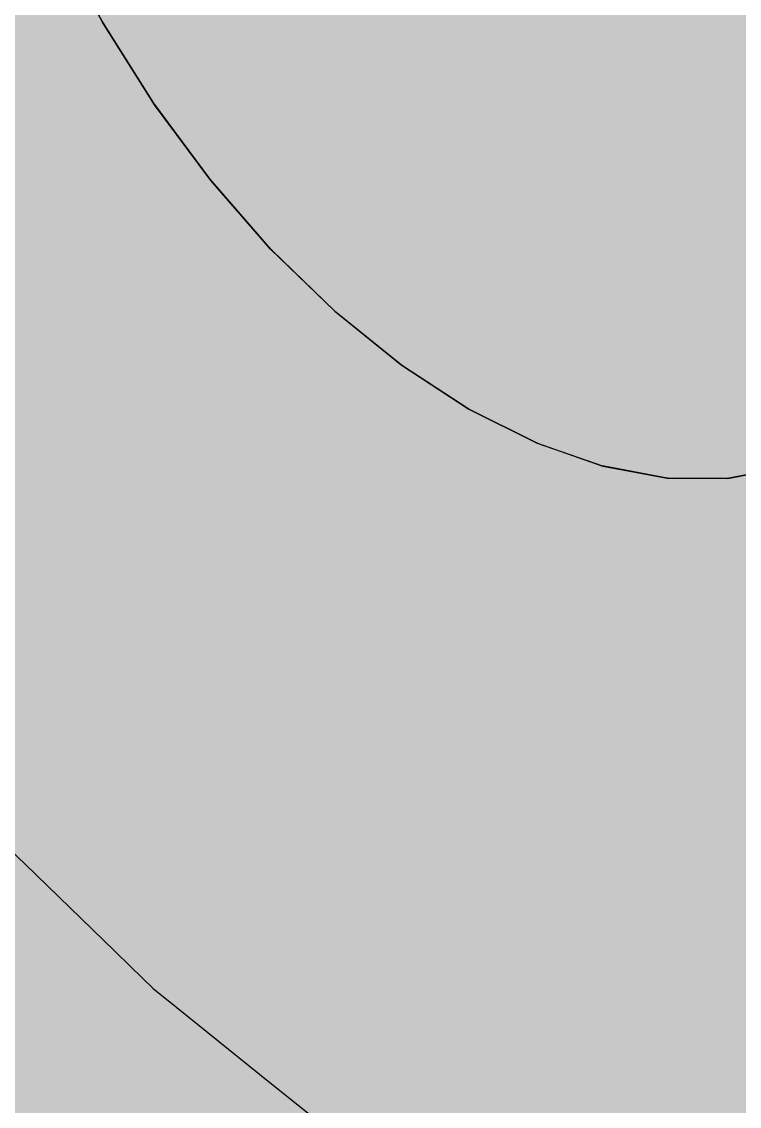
# Model space of a CAD drawing. Extents: x 0 to 1682, y 0 to 1188.
# Drawn here: x 1592.86 to 1597.02, y 825.91 to 832.2 of the extents above; entities that cross this region are included whole.
import ezdxf

# ---------------------------------------------------------------- set-up
doc = ezdxf.new("R2010")
doc.units = 0
doc.layers.add('SOMBRA', color=8, linetype='CONTINUOUS')
doc.layers.add('VISIBLE', color=7, linetype='CONTINUOUS')

msp = doc.modelspace()

# ---------------------------------------------------------------- linework, layer by layer
at = {"layer": 'SOMBRA', "color": 254}
for points in [[(1593.6192, 842.3664), (1592.7433, 842.5288), (1005.8447, 503.6827)], [(1006.7206, 503.5203), (1593.6192, 842.3664), (1005.8447, 503.6827)], [(1594.5264, 842.051), (1593.6192, 842.3664), (1006.7206, 503.5203)], [(1007.6277, 503.2049), (1594.5264, 842.051), (1006.7206, 503.5203)], [(1595.4493, 841.588), (1594.5264, 842.051), (1007.6277, 503.2049)], [(1008.5507, 502.7419), (1595.4493, 841.588), (1007.6277, 503.2049)], [(1596.3723, 840.9853), (1595.4493, 841.588), (1008.5507, 502.7419)], [(1009.4736, 502.1392), (1596.3723, 840.9853), (1008.5507, 502.7419)], [(1597.2794, 840.2532), (1596.3723, 840.9853), (1009.4736, 502.1392)], [(1010.3808, 501.4071), (1597.2794, 840.2532), (1009.4736, 502.1392)], [(1598.1553, 839.4042), (1597.2794, 840.2532), (1010.3808, 501.4071)], [(1011.2567, 500.5581), (1598.1553, 839.4042), (1010.3808, 501.4071)], [(1598.3536, 830.8565), (1580.044, 820.6354), (1598.4288, 831.2499)], [(1576.2867, 819.9058), (1594.2993, 830.8811), (1575.9145, 820.2666)], [(1576.2867, 819.9058), (1594.3063, 830.8742), (1594.2993, 830.8811)], [(1594.3063, 830.8742), (1576.2867, 819.9058), (1594.6715, 830.5202)], [(1598.2281, 830.4988), (1579.9673, 820.2345), (1598.3521, 830.849)], [(1580.044, 820.6354), (1598.3521, 830.849), (1579.9673, 820.2345)], [(1580.044, 820.6354), (1598.3536, 830.8565), (1598.3521, 830.849)], [(1576.6723, 819.5946), (1594.6715, 830.5202), (1576.2867, 819.9058)], [(1576.6723, 819.5946), (1594.6788, 830.5144), (1594.6715, 830.5202)], [(1594.6788, 830.5144), (1576.6723, 819.5946), (1595.0571, 830.2091)], [(1579.9673, 820.2345), (1598.2281, 830.4988), (1598.2258, 830.4921)], [(1598.0552, 830.1912), (1579.841, 819.8776), (1598.2258, 830.4921)], [(1579.9673, 820.2345), (1598.2258, 830.4921), (1579.841, 819.8776)], [(1577.0645, 819.3385), (1595.0571, 830.2091), (1576.6723, 819.5946)], [(1577.0645, 819.3385), (1595.0645, 830.2043), (1595.0571, 830.2091)], [(1595.0645, 830.2043), (1577.0645, 819.3385), (1595.4493, 829.9529)], [(1597.8376, 829.9388), (1579.6671, 819.5709), (1598.0519, 830.1854)], [(1579.841, 819.8776), (1598.0519, 830.1854), (1579.6671, 819.5709)], [(1579.841, 819.8776), (1598.0552, 830.1912), (1598.0519, 830.1854)], [(1577.4568, 819.1417), (1595.4493, 829.9529), (1577.0645, 819.3385)], [(1577.4568, 819.1417), (1595.4567, 829.9492), (1595.4493, 829.9529)], [(1595.4567, 829.9492), (1577.4568, 819.1417), (1595.8416, 829.7561)], [(1597.5792, 829.746), (1579.4487, 819.3196), (1597.8335, 829.9341)], [(1579.6671, 819.5709), (1597.8335, 829.9341), (1579.4487, 819.3196)], [(1579.6671, 819.5709), (1597.8376, 829.9388), (1597.8335, 829.9341)], [(1577.8423, 819.0077), (1595.8416, 829.7561), (1577.4568, 819.1417)], [(1577.8423, 819.0077), (1595.8488, 829.7536), (1595.8416, 829.7561)], [(1595.8488, 829.7536), (1577.8423, 819.0077), (1596.2271, 829.6221)], [(1597.2843, 829.6162), (1579.1895, 819.128), (1597.5743, 829.7424)], [(1579.4487, 819.3196), (1597.5743, 829.7424), (1579.1895, 819.128)], [(1579.4487, 819.3196), (1597.5792, 829.746), (1597.5743, 829.7424)], [(1578.2146, 818.9386), (1596.2271, 829.6221), (1577.8423, 819.0077)], [(1578.2146, 818.9386), (1596.2341, 829.6208), (1596.2271, 829.6221)], [(1596.2341, 829.6208), (1578.2146, 818.9386), (1596.5994, 829.5531)], [(1579.1895, 819.128), (1597.2843, 829.6162), (1597.2788, 829.6138)], [(1578.5671, 818.9359), (1596.5994, 829.5531), (1578.2146, 818.9386)], [(1578.5671, 818.9359), (1596.606, 829.553), (1596.5994, 829.5531)], [(1596.606, 829.553), (1578.5671, 818.9359), (1596.9519, 829.5503)], [(1596.9581, 829.5515), (1578.894, 818.9993), (1597.2788, 829.6138)], [(1579.1895, 819.128), (1597.2788, 829.6138), (1578.894, 818.9993)], [(1578.894, 818.9993), (1596.9519, 829.5503), (1578.5671, 818.9359)], [(1578.894, 818.9993), (1596.9581, 829.5515), (1596.9519, 829.5503)]]:
    msp.add_solid(points, dxfattribs=at)
at = {"layer": 'SOMBRA', "color": 253}
for points in [[(1598.7729, 838.6959), (1598.1553, 839.4042), (1011.2567, 500.5581)], [(1598.7729, 838.6959), (1011.2567, 500.5581), (1448.821, 752.1212)], [(1598.9848, 838.4529), (1598.7729, 838.6959), (1448.821, 752.1212)], [(1599.1813, 838.1878), (1598.9848, 838.4529), (1012.0862, 499.6068)], [(1012.0862, 499.6068), (1598.9848, 838.4529), (1448.821, 752.1212)], [(1599.1813, 838.1878), (1012.0862, 499.6068), (1162.236, 585.9173)], [(1599.7539, 837.4155), (1599.1813, 838.1878), (1162.236, 585.9173)], [(1599.9316, 837.133), (1599.7539, 837.4155), (1012.8553, 498.5694)], [(1012.8553, 498.5694), (1599.7539, 837.4155), (1162.236, 585.9173)], [(1599.9316, 837.133), (1012.8553, 498.5694), (1162.9863, 584.8625)], [(1600.4493, 836.3098), (1599.9316, 837.133), (1162.9863, 584.8625)], [(1600.6051, 836.0147), (1600.4493, 836.3098), (1013.5507, 497.4637)], [(1013.5507, 497.4637), (1600.4493, 836.3098), (1162.9863, 584.8625)], [(1600.6051, 836.0147), (1013.5507, 497.4637), (1163.6568, 583.7424)], [(1601.0592, 835.1547), (1600.6051, 836.0147), (1163.6568, 583.7424)], [(1014.1605, 496.3086), (1601.0592, 835.1547), (1163.6568, 583.7424)], [(1574.9395, 821.5817), (1593.0651, 832.6871), (1574.6803, 822.0726)], [(1574.9395, 821.5817), (1593.07, 832.6778), (1593.0651, 832.6871)], [(1593.07, 832.6778), (1574.9395, 821.5817), (1593.3243, 832.1962)], [(1598.4274, 832.165), (1579.9673, 822.0308), (1598.3521, 832.6452)], [(1593.1753, 832.4332), (1593.0651, 832.6871), (1593.3243, 832.1962)], [(1593.009, 832.3608), (1593.1152, 832.407), (1593.21, 832.1302)], [(1593.1152, 832.407), (1593.1753, 832.4332), (1593.2873, 832.1748)], [(1593.1152, 832.407), (1593.2873, 832.1748), (1593.21, 832.1302)], [(1593.1753, 832.4332), (1593.3243, 832.1962), (1593.2873, 832.1748)], [(1592.8459, 832.2898), (1593.009, 832.3608), (1593.085, 832.058)], [(1593.009, 832.3608), (1593.21, 832.1302), (1593.085, 832.058)], [(1592.6075, 832.186), (1592.8459, 832.2898), (1592.8991, 831.9507)], [(1592.8459, 832.2898), (1593.085, 832.058), (1592.8991, 831.9507)], [(1575.2351, 821.1118), (1593.3243, 832.1962), (1574.9395, 821.5817)], [(1575.2351, 821.1118), (1593.3299, 832.1873), (1593.3243, 832.1962)], [(1593.2873, 832.1748), (1593.3243, 832.1962), (1593.455, 831.9486)], [(1593.455, 831.9486), (1593.3243, 832.1962), (1593.6199, 831.7263)], [(1593.3299, 832.1873), (1575.2351, 821.1118), (1593.6199, 831.7263)], [(1579.9673, 822.0308), (1598.4274, 832.165), (1598.4288, 832.1558)], [(1579.9673, 822.0308), (1598.4288, 832.1558), (1580.044, 821.5413)], [(1598.454, 831.6968), (1580.044, 821.5413), (1598.4288, 832.1558)], [(1592.6075, 832.186), (1592.8991, 831.9507), (1592.629, 831.7947)], [(1593.21, 832.1302), (1593.2873, 832.1748), (1593.4023, 831.9096)], [(1593.4023, 831.9096), (1593.2873, 832.1748), (1593.455, 831.9486)], [(1593.085, 832.058), (1593.21, 832.1302), (1593.3092, 831.8408)], [(1593.3092, 831.8408), (1593.21, 832.1302), (1593.4023, 831.9096)], [(1592.8991, 831.9507), (1593.085, 832.058), (1593.1662, 831.7351)], [(1593.1662, 831.7351), (1593.085, 832.058), (1593.3092, 831.8408)], [(1592.629, 831.7947), (1592.8991, 831.9507), (1592.9571, 831.5804)], [(1592.9571, 831.5804), (1592.8991, 831.9507), (1593.1662, 831.7351)], [(1593.4023, 831.9096), (1593.455, 831.9486), (1593.588, 831.6967)], [(1593.455, 831.9486), (1593.6199, 831.7263), (1593.588, 831.6967)], [(1593.3092, 831.8408), (1593.4023, 831.9096), (1593.5215, 831.635)], [(1593.4023, 831.9096), (1593.588, 831.6967), (1593.5215, 831.635)], [(1593.1662, 831.7351), (1593.3092, 831.8408), (1593.4139, 831.5352)], [(1593.3092, 831.8408), (1593.5215, 831.635), (1593.4139, 831.5352)], [(1592.6531, 831.3557), (1592.629, 831.7947), (1592.9571, 831.5804)], [(1575.5619, 820.6709), (1593.6199, 831.7263), (1575.2351, 821.1118)], [(1575.5619, 820.6709), (1593.626, 831.7179), (1593.6199, 831.7263)], [(1593.626, 831.7179), (1575.5619, 820.6709), (1593.9467, 831.2854)], [(1580.044, 821.5413), (1598.454, 831.6968), (1598.4545, 831.688)], [(1592.9571, 831.5804), (1593.1662, 831.7351), (1593.2538, 831.3867)], [(1593.1662, 831.7351), (1593.4139, 831.5352), (1593.2538, 831.3867)], [(1593.5215, 831.635), (1593.588, 831.6967), (1593.7245, 831.4382)], [(1593.588, 831.6967), (1593.6199, 831.7263), (1593.7689, 831.4893)], [(1593.7245, 831.4382), (1593.588, 831.6967), (1593.7689, 831.4893)], [(1593.7689, 831.4893), (1593.6199, 831.7263), (1593.9467, 831.2854)], [(1580.044, 821.5413), (1598.4545, 831.688), (1580.0697, 821.0735)], [(1598.4293, 831.2582), (1580.0697, 821.0735), (1598.4545, 831.688)], [(1593.4139, 831.5352), (1593.5215, 831.635), (1593.646, 831.3478)], [(1593.646, 831.3478), (1593.5215, 831.635), (1593.7245, 831.4382)], [(1592.6531, 831.3557), (1592.9571, 831.5804), (1593.0212, 831.171)], [(1592.9571, 831.5804), (1593.2538, 831.3867), (1593.0212, 831.171)], [(1593.2538, 831.3867), (1593.4139, 831.5352), (1593.5256, 831.2092)], [(1593.5256, 831.2092), (1593.4139, 831.5352), (1593.646, 831.3478)], [(1593.7245, 831.4382), (1593.7689, 831.4893), (1593.9206, 831.2482)], [(1593.7689, 831.4893), (1593.9467, 831.2854), (1593.9206, 831.2482)], [(1593.0212, 831.171), (1593.2538, 831.3867), (1593.3493, 831.0064)], [(1593.3493, 831.0064), (1593.2538, 831.3867), (1593.5256, 831.2092)], [(1593.646, 831.3478), (1593.7245, 831.4382), (1593.8659, 831.1704)], [(1593.7245, 831.4382), (1593.9206, 831.2482), (1593.8659, 831.1704)], [(1592.6531, 831.3557), (1593.0212, 831.171), (1592.6806, 830.8551)], [(1593.5256, 831.2092), (1593.646, 831.3478), (1593.7775, 831.0447)], [(1593.646, 831.3478), (1593.8659, 831.1704), (1593.7775, 831.0447)], [(1575.9145, 820.2666), (1593.9467, 831.2854), (1575.5619, 820.6709)], [(1575.9145, 820.2666), (1593.9534, 831.2777), (1593.9467, 831.2854)], [(1593.9534, 831.2777), (1575.9145, 820.2666), (1594.2993, 830.8811)], [(1580.0697, 821.0735), (1598.4293, 831.2582), (1598.4288, 831.2499)], [(1593.9206, 831.2482), (1593.9467, 831.2854), (1594.1115, 831.063)], [(1594.1115, 831.063), (1593.9467, 831.2854), (1594.2993, 830.8811)], [(1580.0697, 821.0735), (1598.4288, 831.2499), (1580.044, 820.6354)], [(1593.3493, 831.0064), (1593.5256, 831.2092), (1593.646, 830.8576)], [(1593.5256, 831.2092), (1593.7775, 831.0447), (1593.646, 830.8576)], [(1593.8659, 831.1704), (1593.9206, 831.2482), (1594.0762, 831.0007)], [(1594.0762, 831.0007), (1593.9206, 831.2482), (1594.1115, 831.063)], [(1592.6806, 830.8551), (1593.0212, 831.171), (1593.0932, 830.7117)], [(1593.0932, 830.7117), (1593.0212, 831.171), (1593.3493, 831.0064)], [(1593.7775, 831.0447), (1593.8659, 831.1704), (1594.0137, 830.8904)], [(1594.0137, 830.8904), (1593.8659, 831.1704), (1594.0762, 831.0007)], [(1594.0762, 831.0007), (1594.1115, 831.063), (1594.2793, 830.8368)], [(1594.1115, 831.063), (1594.2993, 830.8811), (1594.2793, 830.8368)], [(1593.0932, 830.7117), (1593.3493, 831.0064), (1593.455, 830.5859)], [(1593.3493, 831.0064), (1593.646, 830.8576), (1593.455, 830.5859)], [(1593.646, 830.8576), (1593.7775, 831.0447), (1593.9178, 830.7212)], [(1593.9178, 830.7212), (1593.7775, 831.0447), (1594.0137, 830.8904)], [(1594.0137, 830.8904), (1594.0762, 831.0007), (1594.2374, 830.7443)], [(1594.0762, 831.0007), (1594.2793, 830.8368), (1594.2374, 830.7443)], [(1593.9178, 830.7212), (1594.0137, 830.8904), (1594.1698, 830.5948)], [(1594.0137, 830.8904), (1594.2374, 830.7443), (1594.1698, 830.5948)], [(1594.2793, 830.8368), (1594.2993, 830.8811), (1594.4771, 830.6772)], [(1594.4771, 830.6772), (1594.2993, 830.8811), (1594.6715, 830.5202)], [(1592.7126, 830.2736), (1592.6806, 830.8551), (1593.0932, 830.7117)], [(1593.455, 830.5859), (1593.646, 830.8576), (1593.7775, 830.4737)], [(1593.7775, 830.4737), (1593.646, 830.8576), (1593.9178, 830.7212)], [(1594.2374, 830.7443), (1594.2793, 830.8368), (1594.4514, 830.6046)], [(1594.4514, 830.6046), (1594.2793, 830.8368), (1594.4771, 830.6772)], [(1592.7126, 830.2736), (1593.0932, 830.7117), (1593.1753, 830.1879)], [(1593.0932, 830.7117), (1593.455, 830.5859), (1593.1753, 830.1879)], [(1593.7775, 830.4737), (1593.9178, 830.7212), (1594.0691, 830.3724)], [(1593.9178, 830.7212), (1594.1698, 830.5948), (1594.0691, 830.3724)], [(1594.1698, 830.5948), (1594.2374, 830.7443), (1594.406, 830.4763)], [(1594.406, 830.4763), (1594.2374, 830.7443), (1594.4514, 830.6046)], [(1594.4514, 830.6046), (1594.4771, 830.6772), (1594.658, 830.4697)], [(1594.4771, 830.6772), (1594.6715, 830.5202), (1594.658, 830.4697)], [(1593.1753, 830.1879), (1593.455, 830.5859), (1593.5736, 830.114)], [(1593.5736, 830.114), (1593.455, 830.5859), (1593.7775, 830.4737)], [(1594.0691, 830.3724), (1594.1698, 830.5948), (1594.3363, 830.2795)], [(1594.3363, 830.2795), (1594.1698, 830.5948), (1594.406, 830.4763)], [(1594.406, 830.4763), (1594.4514, 830.6046), (1594.6297, 830.3641)], [(1594.4514, 830.6046), (1594.658, 830.4697), (1594.6297, 830.3641)], [(1594.658, 830.4697), (1594.6715, 830.5202), (1594.8592, 830.3383)], [(1594.8592, 830.3383), (1594.6715, 830.5202), (1595.0571, 830.2091)], [(1593.5736, 830.114), (1593.7775, 830.4737), (1593.923, 830.0493)], [(1593.7775, 830.4737), (1594.0691, 830.3724), (1593.923, 830.0493)], [(1594.3363, 830.2795), (1594.406, 830.4763), (1594.5839, 830.1934)], [(1594.406, 830.4763), (1594.6297, 830.3641), (1594.5839, 830.1934)], [(1594.6297, 830.3641), (1594.658, 830.4697), (1594.8436, 830.2568)], [(1594.8436, 830.2568), (1594.658, 830.4697), (1594.8592, 830.3383)], [(1593.923, 830.0493), (1594.0691, 830.3724), (1594.2343, 829.9915)], [(1594.2343, 829.9915), (1594.0691, 830.3724), (1594.3363, 830.2795)], [(1594.5839, 830.1934), (1594.6297, 830.3641), (1594.8161, 830.1127)], [(1594.8161, 830.1127), (1594.6297, 830.3641), (1594.8436, 830.2568)], [(1594.8436, 830.2568), (1594.8592, 830.3383), (1595.0502, 830.1531)], [(1594.8592, 830.3383), (1595.0571, 830.2091), (1595.0502, 830.1531)], [(1592.7126, 830.2736), (1593.1753, 830.1879), (1592.7505, 829.5836)], [(1594.2343, 829.9915), (1594.3363, 830.2795), (1594.5159, 829.9393)], [(1594.3363, 830.2795), (1594.5839, 830.1934), (1594.5159, 829.9393)], [(1594.8161, 830.1127), (1594.8436, 830.2568), (1595.036, 830.0362)], [(1594.8436, 830.2568), (1595.0502, 830.1531), (1595.036, 830.0362)], [(1592.7505, 829.5836), (1593.1753, 830.1879), (1593.2706, 829.5794)], [(1593.2706, 829.5794), (1593.1753, 830.1879), (1593.5736, 830.114)], [(1594.5159, 829.9393), (1594.5839, 830.1934), (1594.7738, 829.8915)], [(1594.7738, 829.8915), (1594.5839, 830.1934), (1594.8161, 830.1127)], [(1595.0502, 830.1531), (1595.0571, 830.2091), (1595.2515, 830.0522)], [(1595.2515, 830.0522), (1595.0571, 830.2091), (1595.4493, 829.9529)], [(1595.036, 830.0362), (1595.0502, 830.1531), (1595.2463, 829.9631)], [(1595.2463, 829.9631), (1595.0502, 830.1531), (1595.2515, 830.0522)], [(1593.2706, 829.5794), (1593.5736, 830.114), (1593.7088, 829.576)], [(1593.5736, 830.114), (1593.923, 830.0493), (1593.7088, 829.576)], [(1594.7738, 829.8915), (1594.8161, 830.1127), (1595.0129, 829.8472)], [(1594.8161, 830.1127), (1595.036, 830.0362), (1595.0129, 829.8472)], [(1593.7088, 829.576), (1593.923, 830.0493), (1594.0861, 829.573)], [(1594.0861, 829.573), (1593.923, 830.0493), (1594.2343, 829.9915)], [(1595.0129, 829.8472), (1595.036, 830.0362), (1595.237, 829.8057)], [(1595.237, 829.8057), (1595.036, 830.0362), (1595.2463, 829.9631)], [(1595.2463, 829.9631), (1595.2515, 830.0522), (1595.4493, 829.8925)], [(1595.2515, 830.0522), (1595.4493, 829.9529), (1595.4493, 829.8925)], [(1594.0861, 829.573), (1594.2343, 829.9915), (1594.417, 829.5704)], [(1594.2343, 829.9915), (1594.5159, 829.9393), (1594.417, 829.5704)], [(1594.417, 829.5704), (1594.5159, 829.9393), (1594.7119, 829.568)], [(1594.7119, 829.568), (1594.5159, 829.9393), (1594.7738, 829.8915)], [(1595.237, 829.8057), (1595.2463, 829.9631), (1595.4493, 829.7663)], [(1595.2463, 829.9631), (1595.4493, 829.8925), (1595.4493, 829.7663)], [(1595.4493, 829.8925), (1595.4493, 829.9529), (1595.6471, 829.8237)], [(1595.6471, 829.8237), (1595.4493, 829.9529), (1595.8416, 829.7561)], [(1594.7119, 829.568), (1594.7738, 829.8915), (1594.9786, 829.5659)], [(1594.7738, 829.8915), (1595.0129, 829.8472), (1594.9786, 829.5659)], [(1595.4493, 829.7663), (1595.4493, 829.8925), (1595.6524, 829.7287)], [(1595.6524, 829.7287), (1595.4493, 829.8925), (1595.6471, 829.8237)], [(1594.9786, 829.5659), (1595.0129, 829.8472), (1595.2228, 829.564)], [(1595.2228, 829.564), (1595.0129, 829.8472), (1595.237, 829.8057)], [(1595.2228, 829.564), (1595.237, 829.8057), (1595.4493, 829.5622)], [(1595.237, 829.8057), (1595.4493, 829.7663), (1595.4493, 829.5622)], [(1595.6524, 829.7287), (1595.6471, 829.8237), (1595.8484, 829.6923)], [(1595.6471, 829.8237), (1595.8416, 829.7561), (1595.8484, 829.6923)], [(1595.4493, 829.5622), (1595.4493, 829.7663), (1595.6616, 829.5605)], [(1595.6616, 829.5605), (1595.4493, 829.7663), (1595.6524, 829.7287)], [(1595.8484, 829.6923), (1595.8416, 829.7561), (1596.0394, 829.6569)], [(1596.0394, 829.6569), (1595.8416, 829.7561), (1596.2271, 829.6221)], [(1595.6616, 829.5605), (1595.6524, 829.7287), (1595.8627, 829.5589)], [(1595.6524, 829.7287), (1595.8484, 829.6923), (1595.8627, 829.5589)], [(1595.8627, 829.5589), (1595.8484, 829.6923), (1596.055, 829.5574)], [(1596.055, 829.5574), (1595.8484, 829.6923), (1596.0394, 829.6569)], [(1596.055, 829.5574), (1596.0394, 829.6569), (1596.2407, 829.5559)], [(1596.0394, 829.6569), (1596.2271, 829.6221), (1596.2407, 829.5559)], [(1596.2407, 829.5559), (1596.2271, 829.6221), (1596.4216, 829.5545)], [(1596.4216, 829.5545), (1596.2271, 829.6221), (1596.5994, 829.5531)], [(1592.7967, 828.7434), (1592.7505, 829.5836), (1593.2706, 829.5794)], [(1592.7967, 828.7434), (1593.2706, 829.5794), (1593.3837, 828.8574)], [(1593.2706, 829.5794), (1593.7088, 829.576), (1593.3837, 828.8574)], [(1593.3837, 828.8574), (1593.7088, 829.576), (1593.8659, 828.951)], [(1593.8659, 828.951), (1593.7088, 829.576), (1594.0861, 829.573)], [(1593.8659, 828.951), (1594.0861, 829.573), (1594.2722, 829.0299)], [(1594.0861, 829.573), (1594.417, 829.5704), (1594.2722, 829.0299)], [(1594.2722, 829.0299), (1594.417, 829.5704), (1594.622, 829.0978)], [(1594.622, 829.0978), (1594.417, 829.5704), (1594.7119, 829.568)], [(1594.622, 829.0978), (1594.7119, 829.568), (1594.9287, 829.1574)], [(1594.7119, 829.568), (1594.9786, 829.5659), (1594.9287, 829.1574)], [(1594.9287, 829.1574), (1594.9786, 829.5659), (1595.2021, 829.2105)], [(1595.2021, 829.2105), (1594.9786, 829.5659), (1595.2228, 829.564)], [(1595.2021, 829.2105), (1595.2228, 829.564), (1595.4493, 829.2585)], [(1595.2228, 829.564), (1595.4493, 829.5622), (1595.4493, 829.2585)], [(1595.4493, 829.2585), (1595.4493, 829.5622), (1595.6758, 829.3025)], [(1595.6758, 829.3025), (1595.4493, 829.5622), (1595.6616, 829.5605)], [(1595.6758, 829.3025), (1595.6616, 829.5605), (1595.8857, 829.3433)], [(1595.6616, 829.5605), (1595.8627, 829.5589), (1595.8857, 829.3433)], [(1595.8857, 829.3433), (1595.8627, 829.5589), (1596.0825, 829.3815)], [(1596.0825, 829.3815), (1595.8627, 829.5589), (1596.055, 829.5574)], [(1596.0825, 829.3815), (1596.055, 829.5574), (1596.269, 829.4177)], [(1596.055, 829.5574), (1596.2407, 829.5559), (1596.269, 829.4177)], [(1596.269, 829.4177), (1596.2407, 829.5559), (1596.4472, 829.4523)], [(1596.4472, 829.4523), (1596.2407, 829.5559), (1596.4216, 829.5545)], [(1596.4472, 829.4523), (1596.4216, 829.5545), (1596.6194, 829.4857)], [(1596.4216, 829.5545), (1596.5994, 829.5531), (1596.6194, 829.4857)], [(1596.6194, 829.4857), (1596.5994, 829.5531), (1596.7871, 829.5183)], [(1596.7871, 829.5183), (1596.5994, 829.5531), (1596.9519, 829.5503)], [(1597.1297, 829.5489), (1596.9519, 829.5503), (1597.2788, 829.6138)], [(1596.8224, 829.4151), (1596.6194, 829.4857), (1596.7871, 829.5183)], [(1596.7871, 829.5183), (1596.9519, 829.5503), (1596.9781, 829.4829)], [(1596.8224, 829.4151), (1596.7871, 829.5183), (1596.9781, 829.4829)], [(1596.9781, 829.4829), (1596.9519, 829.5503), (1597.1297, 829.5489)], [(1597.1741, 829.4465), (1596.9781, 829.4829), (1597.1297, 829.5489)], [(1596.4927, 829.2716), (1596.269, 829.4177), (1596.4472, 829.4523)], [(1596.4472, 829.4523), (1596.6194, 829.4857), (1596.6612, 829.345)], [(1596.4927, 829.2716), (1596.4472, 829.4523), (1596.6612, 829.345)], [(1596.6612, 829.345), (1596.6194, 829.4857), (1596.8224, 829.4151)], [(1596.8224, 829.4151), (1596.9781, 829.4829), (1597.0327, 829.342)], [(1597.0327, 829.342), (1596.9781, 829.4829), (1597.1741, 829.4465)], [(1596.1249, 829.1115), (1595.8857, 829.3433), (1596.0825, 829.3815)], [(1596.0825, 829.3815), (1596.269, 829.4177), (1596.3147, 829.1941)], [(1596.1249, 829.1115), (1596.0825, 829.3815), (1596.3147, 829.1941)], [(1596.3147, 829.1941), (1596.269, 829.4177), (1596.4927, 829.2716)], [(1596.8849, 829.2327), (1596.6612, 829.345), (1596.8224, 829.4151)], [(1596.8849, 829.2327), (1596.8224, 829.4151), (1597.0327, 829.342)], [(1595.6965, 828.925), (1595.4493, 829.2585), (1595.6758, 829.3025)], [(1595.6758, 829.3025), (1595.8857, 829.3433), (1595.9201, 829.0223)], [(1595.6965, 828.925), (1595.6758, 829.3025), (1595.9201, 829.0223)], [(1595.9201, 829.0223), (1595.8857, 829.3433), (1596.1249, 829.1115)], [(1596.4927, 829.2716), (1596.6612, 829.345), (1596.7288, 829.1174)], [(1596.7288, 829.1174), (1596.6612, 829.345), (1596.8849, 829.2327)], [(1596.8849, 829.2327), (1597.0327, 829.342), (1597.1211, 829.1142)], [(1595.2021, 829.2105), (1595.4493, 829.2585), (1595.4493, 828.8174)], [(1595.4493, 828.8174), (1595.4493, 829.2585), (1595.6965, 828.925)], [(1596.5624, 828.9943), (1596.3147, 829.1941), (1596.4927, 829.2716)], [(1596.5624, 828.9943), (1596.4927, 829.2716), (1596.7288, 829.1174)], [(1595.1719, 828.6967), (1594.9287, 829.1574), (1595.2021, 829.2105)], [(1595.1719, 828.6967), (1595.2021, 829.2105), (1595.4493, 828.8174)], [(1596.1249, 829.1115), (1596.3147, 829.1941), (1596.3828, 828.8615)], [(1596.3828, 828.8615), (1596.3147, 829.1941), (1596.5624, 828.9943)], [(1596.9808, 828.9528), (1596.7288, 829.1174), (1596.8849, 829.2327)], [(1596.9808, 828.9528), (1596.8849, 829.2327), (1597.1211, 829.1142)], [(1594.622, 829.0978), (1594.9287, 829.1574), (1594.8557, 828.559)], [(1594.8557, 828.559), (1594.9287, 829.1574), (1595.1719, 828.6967)], [(1596.1867, 828.7165), (1595.9201, 829.0223), (1596.1249, 829.1115)], [(1596.1867, 828.7165), (1596.1249, 829.1115), (1596.3828, 828.8615)], [(1596.5624, 828.9943), (1596.7288, 829.1174), (1596.8295, 828.7787)], [(1596.8295, 828.7787), (1596.7288, 829.1174), (1596.9808, 828.9528)], [(1596.9808, 828.9528), (1597.1211, 829.1142), (1597.2526, 828.7753)], [(1594.4883, 828.3991), (1594.2722, 829.0299), (1594.622, 829.0978)], [(1594.4883, 828.3991), (1594.622, 829.0978), (1594.8557, 828.559)], [(1593.8659, 828.951), (1594.2722, 829.0299), (1594.0523, 828.2093)], [(1594.0523, 828.2093), (1594.2722, 829.0299), (1594.4883, 828.3991)], [(1595.6965, 828.925), (1595.9201, 829.0223), (1595.9699, 828.5563)], [(1595.9699, 828.5563), (1595.9201, 829.0223), (1596.1867, 828.7165)], [(1596.6643, 828.5886), (1596.3828, 828.8615), (1596.5624, 828.9943)], [(1596.6643, 828.5886), (1596.5624, 828.9943), (1596.8295, 828.7787)], [(1593.5215, 827.9782), (1593.3837, 828.8574), (1593.8659, 828.951)], [(1593.5215, 827.9782), (1593.8659, 828.951), (1594.0523, 828.2093)], [(1595.7267, 828.3764), (1595.4493, 828.8174), (1595.6965, 828.925)], [(1595.7267, 828.3764), (1595.6965, 828.925), (1595.9699, 828.5563)], [(1597.1211, 828.5433), (1596.8295, 828.7787), (1596.9808, 828.9528)], [(1597.1211, 828.5433), (1596.9808, 828.9528), (1597.2526, 828.7753)], [(1596.1867, 828.7165), (1596.3828, 828.8615), (1596.4816, 828.3784)], [(1596.4816, 828.3784), (1596.3828, 828.8615), (1596.6643, 828.5886)], [(1592.7967, 828.7434), (1593.3837, 828.8574), (1593.1492, 828.3391)], [(1593.5215, 827.9782), (1593.1492, 828.3391), (1593.3837, 828.8574)], [(1595.1719, 828.6967), (1595.4493, 828.8174), (1595.4493, 828.1714)], [(1595.4493, 828.1714), (1595.4493, 828.8174), (1595.7267, 828.3764)], [(1592.8009, 828.6664), (1592.7967, 828.7434), (1593.1492, 828.3391)], [(1596.6643, 828.5886), (1596.8295, 828.7787), (1596.9757, 828.2868)], [(1596.9757, 828.2868), (1596.8295, 828.7787), (1597.1211, 828.5433)], [(1595.1271, 827.9332), (1594.8557, 828.559), (1595.1719, 828.6967)], [(1595.1271, 827.9332), (1595.1719, 828.6967), (1595.4493, 828.1714)], [(1596.2767, 828.1425), (1595.9699, 828.5563), (1596.1867, 828.7165)], [(1596.2767, 828.1425), (1596.1867, 828.7165), (1596.4816, 828.3784)], [(1592.8156, 828.3995), (1592.8009, 828.6664), (1593.1092, 828.2506)], [(1592.8009, 828.6664), (1593.1492, 828.3391), (1593.1092, 828.2506)], [(1594.4883, 828.3991), (1594.8557, 828.559), (1594.7448, 827.6505)], [(1594.7448, 827.6505), (1594.8557, 828.559), (1595.1271, 827.9332)], [(1595.7267, 828.3764), (1595.9699, 828.5563), (1596.043, 827.8735)], [(1596.043, 827.8735), (1595.9699, 828.5563), (1596.2767, 828.1425)], [(1596.8125, 827.9989), (1596.4816, 828.3784), (1596.6643, 828.5886)], [(1596.8125, 827.9989), (1596.6643, 828.5886), (1596.9757, 828.2868)], [(1597.325, 827.9481), (1596.9757, 828.2868), (1597.1211, 828.5433)], [(1592.8457, 827.851), (1592.8156, 828.3995), (1593.0255, 828.0656)], [(1592.8156, 828.3995), (1593.1092, 828.2506), (1593.0255, 828.0656)], [(1594.2793, 827.3063), (1594.0523, 828.2093), (1594.4883, 828.3991)], [(1594.2793, 827.3063), (1594.4883, 828.3991), (1594.7448, 827.6505)], [(1595.7715, 827.5611), (1595.4493, 828.1714), (1595.7267, 828.3764)], [(1595.7715, 827.5611), (1595.7267, 828.3764), (1596.043, 827.8735)], [(1596.2767, 828.1425), (1596.4816, 828.3784), (1596.6264, 827.6707)], [(1596.6264, 827.6707), (1596.4816, 828.3784), (1596.8125, 827.9989)], [(1593.3624, 827.909), (1593.1092, 828.2506), (1593.1492, 828.3391)], [(1593.3624, 827.909), (1593.1492, 828.3391), (1593.4797, 827.9601)], [(1593.4797, 827.9601), (1593.1492, 828.3391), (1593.5215, 827.9782)], [(1593.1753, 827.8275), (1593.0255, 828.0656), (1593.1092, 828.2506)], [(1593.1753, 827.8275), (1593.1092, 828.2506), (1593.3624, 827.909)], [(1596.8125, 827.9989), (1596.9757, 828.2868), (1597.1898, 827.5662)], [(1597.1898, 827.5662), (1596.9757, 828.2868), (1597.325, 827.9481)], [(1593.5215, 827.9782), (1594.0523, 828.2093), (1593.8937, 827.6174)], [(1594.2793, 827.3063), (1593.8937, 827.6174), (1594.0523, 828.2093)], [(1595.1271, 827.9332), (1595.4493, 828.1714), (1595.4493, 827.1904)], [(1595.4493, 827.1904), (1595.4493, 828.1714), (1595.7715, 827.5611)], [(1596.4103, 827.2894), (1596.043, 827.8735), (1596.2767, 828.1425)], [(1596.4103, 827.2894), (1596.2767, 828.1425), (1596.6264, 827.6707)], [(1592.8457, 827.851), (1593.0255, 828.0656), (1592.8902, 827.7666)], [(1592.9174, 827.7153), (1592.8902, 827.7666), (1593.0255, 828.0656)], [(1592.9174, 827.7153), (1593.0255, 828.0656), (1593.1753, 827.8275)], [(1597.0327, 827.1226), (1596.6264, 827.6707), (1596.8125, 827.9989)], [(1597.0327, 827.1226), (1596.8125, 827.9989), (1597.1898, 827.5662)], [(1593.5779, 827.6184), (1593.3624, 827.909), (1593.4797, 827.9601)], [(1593.5341, 827.8977), (1593.4797, 827.9601), (1593.5215, 827.9782)], [(1593.5779, 827.6184), (1593.4797, 827.9601), (1593.5341, 827.8977)], [(1593.5341, 827.8977), (1593.5215, 827.9782), (1593.8937, 827.6174)], [(1595.0571, 826.739), (1594.7448, 827.6505), (1595.1271, 827.9332)], [(1595.0571, 826.739), (1595.1271, 827.9332), (1595.4493, 827.1904)], [(1593.6678, 827.0445), (1593.1753, 827.8275), (1593.3624, 827.909)], [(1593.6678, 827.0445), (1593.3624, 827.909), (1593.5779, 827.6184)], [(1593.5779, 827.6184), (1593.5341, 827.8977), (1593.8666, 827.5164)], [(1593.5341, 827.8977), (1593.8937, 827.6174), (1593.8666, 827.5164)], [(1595.7715, 827.5611), (1596.043, 827.8735), (1596.1538, 826.8369)], [(1596.1538, 826.8369), (1596.043, 827.8735), (1596.4103, 827.2894)], [(1592.8547, 827.688), (1592.8457, 827.851), (1592.8902, 827.7666)], [(1593.6945, 826.874), (1592.9174, 827.7153), (1593.1753, 827.8275)], [(1593.6945, 826.874), (1593.1753, 827.8275), (1593.6678, 827.0445)], [(1592.9174, 827.7153), (1592.8547, 827.688), (1592.8902, 827.7666)], [(1592.8752, 827.314), (1592.7433, 827.4419), (1592.8547, 827.688)], [(1592.9174, 827.7153), (1592.8752, 827.314), (1592.8547, 827.688)], [(1592.9174, 827.7153), (1593.3954, 826.8098), (1592.8752, 827.314)], [(1593.6945, 826.874), (1593.3954, 826.8098), (1592.9174, 827.7153)], [(1596.4103, 827.2894), (1596.6264, 827.6707), (1596.8463, 826.5962)], [(1596.8463, 826.5962), (1596.6264, 827.6707), (1597.0327, 827.1226)], [(1593.6678, 827.0445), (1593.5779, 827.6184), (1593.81, 827.3052)], [(1593.5779, 827.6184), (1593.8666, 827.5164), (1593.81, 827.3052)], [(1594.1398, 827.2032), (1593.8666, 827.5164), (1593.8937, 827.6174)], [(1594.1398, 827.2032), (1593.8937, 827.6174), (1594.2426, 827.2792)], [(1594.2426, 827.2792), (1593.8937, 827.6174), (1594.2793, 827.3063)], [(1594.2793, 827.3063), (1594.7448, 827.6505), (1594.6648, 826.9951)], [(1595.0571, 826.739), (1594.6648, 826.9951), (1594.7448, 827.6505)], [(1595.8416, 826.286), (1595.4493, 827.1904), (1595.7715, 827.5611)], [(1595.8416, 826.286), (1595.7715, 827.5611), (1596.1538, 826.8369)], [(1593.9756, 827.0818), (1593.81, 827.3052), (1593.8666, 827.5164)], [(1593.9756, 827.0818), (1593.8666, 827.5164), (1594.1398, 827.2032)], [(1593.6678, 827.0445), (1593.81, 827.3052), (1593.7185, 826.9637)], [(1593.7495, 826.9146), (1593.7185, 826.9637), (1593.81, 827.3052)], [(1593.7495, 826.9146), (1593.81, 827.3052), (1593.9756, 827.0818)], [(1594.3, 827.2236), (1594.2426, 827.2792), (1594.2793, 827.3063)], [(1594.3, 827.2236), (1594.2793, 827.3063), (1594.6648, 826.9951)], [(1596.6194, 825.9552), (1596.1538, 826.8369), (1596.4103, 827.2894)], [(1596.6194, 825.9552), (1596.4103, 827.2894), (1596.8463, 826.5962)], [(1594.3722, 826.9366), (1594.1398, 827.2032), (1594.2426, 827.2792)], [(1594.3722, 826.9366), (1594.2426, 827.2792), (1594.3, 827.2236)], [(1594.5203, 826.3471), (1593.9756, 827.0818), (1594.1398, 827.2032)], [(1594.5203, 826.3471), (1594.1398, 827.2032), (1594.3722, 826.9366)], [(1594.3722, 826.9366), (1594.3, 827.2236), (1594.6511, 826.8832)], [(1594.3, 827.2236), (1594.6648, 826.9951), (1594.6511, 826.8832)], [(1595.0571, 826.739), (1595.4493, 827.1904), (1595.4493, 826.4828)], [(1595.8416, 826.286), (1595.4493, 826.4828), (1595.4493, 827.1904)], [(1597.3772, 825.7522), (1596.8463, 826.5962), (1597.0327, 827.1226)], [(1593.6945, 826.874), (1593.6678, 827.0445), (1593.7185, 826.9637)], [(1594.5643, 826.172), (1593.7495, 826.9146), (1593.9756, 827.0818)], [(1594.5643, 826.172), (1593.9756, 827.0818), (1594.5203, 826.3471)], [(1594.9395, 826.6037), (1594.6511, 826.8832), (1594.6648, 826.9951)], [(1594.9395, 826.6037), (1594.6648, 826.9951), (1595.0262, 826.7035)], [(1595.0262, 826.7035), (1594.6648, 826.9951), (1595.0571, 826.739)], [(1593.7495, 826.9146), (1593.6945, 826.874), (1593.7185, 826.9637)], [(1593.7495, 826.9146), (1593.7558, 826.4827), (1593.6945, 826.874)], [(1593.7495, 826.9146), (1594.2946, 826.0479), (1593.7558, 826.4827)], [(1594.5643, 826.172), (1594.2946, 826.0479), (1593.7495, 826.9146)], [(1594.5203, 826.3471), (1594.3722, 826.9366), (1594.6226, 826.6494)], [(1594.3722, 826.9366), (1594.6511, 826.8832), (1594.6226, 826.6494)], [(1593.6945, 826.874), (1593.4873, 826.7208), (1593.3954, 826.8098)], [(1593.6945, 826.874), (1593.6192, 826.5929), (1593.4873, 826.7208)], [(1593.7558, 826.4827), (1593.6192, 826.5929), (1593.6945, 826.874)], [(1594.8012, 826.4446), (1594.6226, 826.6494), (1594.6511, 826.8832)], [(1594.8012, 826.4446), (1594.6511, 826.8832), (1594.9395, 826.6037)], [(1595.8416, 826.286), (1596.1538, 826.8369), (1596.2338, 826.0893)], [(1596.6194, 825.9552), (1596.2338, 826.0893), (1596.1538, 826.8369)], [(1595.0857, 826.6555), (1595.0262, 826.7035), (1595.0571, 826.739)], [(1595.0857, 826.6555), (1595.0571, 826.739), (1595.4493, 826.4828)], [(1595.1849, 826.3659), (1594.9395, 826.6037), (1595.0262, 826.7035)], [(1595.1849, 826.3659), (1595.0262, 826.7035), (1595.0857, 826.6555)], [(1594.5203, 826.3471), (1594.6226, 826.6494), (1594.5765, 826.2714)], [(1594.6106, 826.2253), (1594.5765, 826.2714), (1594.6226, 826.6494)], [(1594.6106, 826.2253), (1594.6226, 826.6494), (1594.8012, 826.4446)], [(1595.3887, 825.7708), (1594.8012, 826.4446), (1594.9395, 826.6037)], [(1595.3887, 825.7708), (1594.9395, 826.6037), (1595.1849, 826.3659)], [(1595.1849, 826.3659), (1595.0857, 826.6555), (1595.4493, 826.362)], [(1595.0857, 826.6555), (1595.4493, 826.4828), (1595.4493, 826.362)], [(1596.6194, 825.9552), (1596.8463, 826.5962), (1597.0049, 825.8212)], [(1597.3772, 825.7522), (1597.0049, 825.8212), (1596.8463, 826.5962)], [(1595.748, 826.121), (1595.4493, 826.362), (1595.4493, 826.4828)], [(1595.748, 826.121), (1595.4493, 826.4828), (1595.817, 826.2427)], [(1595.817, 826.2427), (1595.4493, 826.4828), (1595.8416, 826.286)], [(1595.4493, 825.594), (1594.6106, 826.2253), (1594.8012, 826.4446)], [(1595.4493, 825.594), (1594.8012, 826.4446), (1595.3887, 825.7708)], [(1594.5643, 826.172), (1594.5203, 826.3471), (1594.5765, 826.2714)], [(1595.3887, 825.7708), (1595.1849, 826.3659), (1595.4493, 826.1096)], [(1595.1849, 826.3659), (1595.4493, 826.362), (1595.4493, 826.1096)], [(1595.6379, 825.9267), (1595.4493, 826.1096), (1595.4493, 826.362)], [(1595.6379, 825.9267), (1595.4493, 826.362), (1595.748, 826.121)], [(1595.8775, 826.2032), (1595.817, 826.2427), (1595.8416, 826.286)], [(1595.8775, 826.2032), (1595.8416, 826.286), (1596.2338, 826.0893)], [(1594.6106, 826.2253), (1594.5643, 826.172), (1594.5765, 826.2714)], [(1594.6106, 826.2253), (1594.6653, 825.77), (1594.5643, 826.172)], [(1594.6106, 826.2253), (1595.2135, 825.4121), (1594.6653, 825.77)], [(1595.4493, 825.594), (1595.2135, 825.4121), (1594.6106, 826.2253)], [(1596.0021, 825.9159), (1595.748, 826.121), (1595.817, 826.2427)], [(1596.0021, 825.9159), (1595.817, 826.2427), (1595.8775, 826.2032)], [(1594.5643, 826.172), (1594.3897, 825.971), (1594.2946, 826.0479)], [(1594.5643, 826.172), (1594.5264, 825.8608), (1594.3897, 825.971)], [(1594.6653, 825.77), (1594.5264, 825.8608), (1594.5643, 826.172)], [(1596.0021, 825.9159), (1595.8775, 826.2032), (1596.2475, 825.9616)], [(1595.8775, 826.2032), (1596.2338, 826.0893), (1596.2475, 825.9616)], [(1595.3887, 825.7708), (1595.4493, 826.1096), (1595.4493, 825.7014)], [(1595.4862, 825.6591), (1595.4493, 825.7014), (1595.4493, 826.1096)], [(1595.4862, 825.6591), (1595.4493, 826.1096), (1595.6379, 825.9267)], [(1596.2582, 825.3255), (1595.6379, 825.9267), (1595.748, 826.121)], [(1596.2582, 825.3255), (1595.748, 826.121), (1596.0021, 825.9159)], [(1596.5514, 825.7631), (1596.2475, 825.9616), (1596.2338, 826.0893)], [(1596.5514, 825.7631), (1596.2338, 826.0893), (1596.6015, 825.9048)], [(1596.6015, 825.9048), (1596.2338, 826.0893), (1596.6194, 825.9552)], [(1596.3343, 825.1501), (1595.4862, 825.6591), (1595.6379, 825.9267)], [(1596.3343, 825.1501), (1595.6379, 825.9267), (1596.2582, 825.3255)], [(1596.0021, 825.9159), (1596.2475, 825.9616), (1596.276, 825.6948)], [(1596.2582, 825.3255), (1596.0021, 825.9159), (1596.276, 825.6948)], [(1596.4714, 825.5372), (1596.276, 825.6948), (1596.2475, 825.9616)], [(1596.4714, 825.5372), (1596.2475, 825.9616), (1596.5514, 825.7631)], [(1596.662, 825.8744), (1596.6015, 825.9048), (1596.6194, 825.9552)], [(1596.662, 825.8744), (1596.6194, 825.9552), (1597.0049, 825.8212)]]:
    msp.add_solid(points, dxfattribs=at)
at = {"layer": 'SOMBRA', "color": 252}
for points in [[(1575.2351, 826.6178), (1593.9405, 837.2946), (1593.9467, 837.2958)], [(1575.2351, 826.6178), (1593.9467, 837.2958), (1575.5619, 826.6813)], [(1593.9405, 837.2946), (1575.2351, 826.6178), (1593.6199, 837.2323)], [(1594.2926, 837.293), (1575.5619, 826.6813), (1593.9467, 837.2958)], [(1575.5619, 826.6813), (1594.2926, 837.293), (1594.2993, 837.293)], [(1575.5619, 826.6813), (1594.2993, 837.293), (1575.9145, 826.6785)], [(1594.6645, 837.2253), (1575.9145, 826.6785), (1594.2993, 837.293)], [(1574.9395, 826.4892), (1593.6143, 837.2299), (1593.6199, 837.2323)], [(1574.9395, 826.4892), (1593.6199, 837.2323), (1575.2351, 826.6178)], [(1593.6143, 837.2299), (1574.9395, 826.4892), (1593.3243, 837.1036)], [(1575.9145, 826.6785), (1594.6645, 837.2253), (1594.6715, 837.224)], [(1575.9145, 826.6785), (1594.6715, 837.224), (1576.2867, 826.6095)], [(1595.0498, 837.0925), (1576.2867, 826.6095), (1594.6715, 837.224)], [(1574.6803, 826.2976), (1593.3194, 837.1), (1593.3243, 837.1036)], [(1574.6803, 826.2976), (1593.3243, 837.1036), (1574.9395, 826.4892)], [(1593.3194, 837.1), (1574.6803, 826.2976), (1593.0651, 836.912)], [(1576.2867, 826.6095), (1595.0498, 837.0925), (1595.0571, 837.0899)], [(1576.2867, 826.6095), (1595.0571, 837.0899), (1576.6723, 826.4755)], [(1595.4419, 836.8969), (1576.6723, 826.4755), (1595.0571, 837.0899)], [(1574.462, 826.0462), (1593.061, 836.9073), (1593.0651, 836.912)], [(1574.462, 826.0462), (1593.0651, 836.912), (1574.6803, 826.2976)], [(1593.061, 836.9073), (1574.462, 826.0462), (1592.8467, 836.6607)], [(1576.6723, 826.4755), (1595.4419, 836.8969), (1595.4493, 836.8932)], [(1576.6723, 826.4755), (1595.4493, 836.8932), (1577.0645, 826.2787)], [(1595.8342, 836.6418), (1577.0645, 826.2787), (1595.4493, 836.8932)], [(1577.0645, 826.2787), (1595.8342, 836.6418), (1595.8416, 836.637)], [(1577.0645, 826.2787), (1595.8416, 836.637), (1577.4568, 826.0225)], [(1596.2198, 836.3317), (1577.4568, 826.0225), (1595.8416, 836.637)], [(1577.4568, 826.0225), (1596.2198, 836.3317), (1596.2271, 836.3258)], [(1577.4568, 826.0225), (1596.2271, 836.3258), (1577.8423, 825.7114)], [(1596.5923, 835.9718), (1577.8423, 825.7114), (1596.2271, 836.3258)], [(1577.8423, 825.7114), (1596.5923, 835.9718), (1596.5994, 835.965)], [(1577.8423, 825.7114), (1596.5994, 835.965), (1578.2146, 825.3506)], [(1596.9453, 835.5683), (1578.2146, 825.3506), (1596.5994, 835.965)], [(1578.2146, 825.3506), (1596.9453, 835.5683), (1596.9519, 835.5607)], [(1578.2146, 825.3506), (1596.9519, 835.5607), (1578.5671, 824.9463)], [(1597.2726, 835.1281), (1578.5671, 824.9463), (1596.9519, 835.5607)], [(1601.1905, 834.852), (1601.0592, 835.1547), (1014.1605, 496.3086)], [(1578.5671, 824.9463), (1597.2726, 835.1281), (1597.2788, 835.1198)], [(1578.5671, 824.9463), (1597.2788, 835.1198), (1578.894, 824.5054)], [(1597.5687, 834.6588), (1578.894, 824.5054), (1597.2788, 835.1198)], [(1601.1905, 834.852), (1014.1605, 496.3086), (1164.2445, 582.5812)], [(1601.573, 833.97), (1601.1905, 834.852), (1164.2445, 582.5812)], [(1578.894, 824.5054), (1597.5687, 834.6588), (1597.5743, 834.6499)], [(1578.894, 824.5054), (1597.5743, 834.6499), (1579.1895, 824.0355)], [(1597.8286, 834.1683), (1579.1895, 824.0355), (1597.5743, 834.6499)], [(1579.1895, 824.0355), (1597.8286, 834.1683), (1597.8335, 834.159)], [(1579.1895, 824.0355), (1597.8335, 834.159), (1579.4487, 823.5445)], [(1598.0478, 833.665), (1579.4487, 823.5445), (1597.8335, 834.159)], [(1601.6346, 833.7902), (1601.573, 833.97), (1014.6744, 495.1239)], [(1014.6744, 495.1239), (1601.573, 833.97), (1164.2445, 582.5812)], [(1601.6346, 833.7902), (1014.6744, 495.1239), (1103.1171, 545.9709)], [(1601.6776, 833.6649), (1601.6346, 833.7902), (1103.1171, 545.9709)], [(1601.6776, 833.6649), (1103.1171, 545.9709), (1164.7308, 581.3936)], [(1513.5417, 781.9302), (1601.6776, 833.6649), (1164.7308, 581.3936)], [(1513.5417, 781.9302), (1601.9205, 832.9557), (1601.6776, 833.6649)], [(1579.4487, 823.5445), (1598.0478, 833.665), (1598.0519, 833.6555)], [(1579.4487, 823.5445), (1598.0519, 833.6555), (1579.6671, 823.041)], [(1598.2225, 833.1576), (1579.6671, 823.041), (1598.0519, 833.6555)], [(1592.8509, 833.1811), (1574.6803, 822.0726), (1593.0651, 832.6871)], [(1579.6671, 823.041), (1598.2225, 833.1576), (1598.2258, 833.148)], [(1579.6671, 823.041), (1598.2258, 833.148), (1579.841, 822.5336)], [(1598.3497, 832.6547), (1579.841, 822.5336), (1598.2258, 833.148)], [(1513.5417, 781.9302), (1601.9821, 832.7759), (1601.9205, 832.9557)], [(1015.0219, 494.1096), (1601.9821, 832.7759), (1513.5417, 781.9302)], [(1015.0219, 494.1096), (1015.0835, 493.9298), (1601.9821, 832.7759)], [(1602.0269, 832.5978), (1601.9821, 832.7759), (1015.0835, 493.9298)], [(1579.841, 822.5336), (1598.3497, 832.6547), (1598.3521, 832.6452)], [(1579.841, 822.5336), (1598.3521, 832.6452), (1579.9673, 822.0308)], [(1602.0269, 832.5978), (1015.0835, 493.9298), (1103.509, 544.7783)], [(1602.0581, 832.4737), (1602.0269, 832.5978), (1103.509, 544.7783)], [(1602.0581, 832.4737), (1103.509, 544.7783), (1165.1137, 580.2037)], [(1513.8518, 780.7432), (1602.0581, 832.4737), (1165.1137, 580.2037)], [(1513.8518, 780.7432), (1602.2347, 831.7711), (1602.0581, 832.4737)], [(1513.8518, 780.7432), (1602.2794, 831.5929), (1602.2347, 831.7711)], [(1015.336, 492.925), (1602.2794, 831.5929), (1513.8518, 780.7432)], [(1015.336, 492.925), (1015.3808, 492.7468), (1602.2794, 831.5929)], [(1602.3066, 831.4195), (1602.2794, 831.5929), (1015.3808, 492.7468)], [(1602.3066, 831.4195), (1015.3808, 492.7468), (1103.7907, 543.6012)], [(1602.3255, 831.2987), (1602.3066, 831.4195), (1103.7907, 543.6012)], [(1602.3255, 831.2987), (1103.7907, 543.6012), (1165.3782, 579.027)], [(1514.0524, 779.5883), (1602.3255, 831.2987), (1165.3782, 579.027)], [(1514.0524, 779.5883), (1602.4327, 830.6147), (1602.3255, 831.2987)], [(1514.0524, 779.5883), (1602.4599, 830.4412), (1602.4327, 830.6147)], [(1015.5341, 491.7686), (1602.4599, 830.4412), (1514.0524, 779.5883)], [(1015.5341, 491.7686), (1015.5613, 491.5951), (1602.4599, 830.4412)], [(1602.469, 830.2755), (1602.4599, 830.4412), (1015.5613, 491.5951)], [(1602.469, 830.2755), (1015.5613, 491.5951), (1103.9503, 542.4556)], [(1602.4753, 830.16), (1602.469, 830.2755), (1103.9503, 542.4556)], [(1602.4753, 830.16), (1103.9503, 542.4556), (1165.528, 577.8884)], [(1514.1313, 778.4801), (1602.4753, 830.16), (1165.528, 577.8884)], [(1514.1313, 778.4801), (1602.5113, 829.5063), (1602.4753, 830.16)], [(1514.1313, 778.4801), (1602.5204, 829.3406), (1602.5113, 829.5063)], [(1015.6126, 490.6602), (1602.5204, 829.3406), (1514.1313, 778.4801)], [(1015.6126, 490.6602), (1015.6218, 490.4945), (1602.5204, 829.3406)], [(1602.5113, 829.1853), (1602.5204, 829.3406), (1015.6218, 490.4945)], [(1602.5113, 829.1853), (1015.6218, 490.4945), (1103.9926, 541.3655)], [(1602.5049, 829.0772), (1602.5113, 829.1853), (1103.9926, 541.3655)], [(1602.5049, 829.0772), (1103.9926, 541.3655), (1165.5582, 576.8059)], [(1514.089, 777.4388), (1602.5049, 829.0772), (1165.5582, 576.8059)], [(1514.089, 777.4388), (1602.469, 828.465), (1602.5049, 829.0772)], [(1514.089, 777.4388), (1602.4599, 828.3097), (1602.469, 828.465)], [(1602.4327, 828.1677), (1602.4599, 828.3097), (1015.5613, 489.4637)], [(1015.5704, 489.6189), (1015.5613, 489.4637), (1602.4599, 828.3097)], [(1015.5704, 489.6189), (1602.4599, 828.3097), (1514.089, 777.4388)], [(1602.4327, 828.1677), (1015.5613, 489.4637), (1103.9144, 540.348)], [(1602.4138, 828.0687), (1602.4327, 828.1677), (1103.9144, 540.348)], [(1602.4138, 828.0687), (1103.9144, 540.348), (1165.4697, 575.7989)], [(1513.9239, 776.4807), (1602.4138, 828.0687), (1165.4697, 575.7989)], [(1513.9239, 776.4807), (1602.3066, 827.5085), (1602.4138, 828.0687)], [(1513.9239, 776.4807), (1602.2794, 827.3664), (1602.3066, 827.5085)], [(1504.4945, 776.2874), (1592.7433, 827.4419), (1592.8752, 827.314)], [(1602.2347, 827.24), (1602.2794, 827.3664), (1015.3808, 488.5203)], [(1015.408, 488.6624), (1015.3808, 488.5203), (1602.2794, 827.3664)], [(1015.408, 488.6624), (1602.2794, 827.3664), (1513.9239, 776.4807)], [(1504.4945, 776.2874), (1592.8752, 827.314), (1593.3954, 826.8098)], [(1602.2347, 827.24), (1015.3808, 488.5203), (1103.7189, 539.4217)], [(1602.2035, 827.1519), (1602.2347, 827.24), (1103.7189, 539.4217)], [(1602.2035, 827.1519), (1103.7189, 539.4217), (1165.2551, 574.8796)], [(1513.6462, 775.6265), (1602.2035, 827.1519), (1165.2551, 574.8796)], [(1513.6462, 775.6265), (1602.0269, 826.6532), (1602.2035, 827.1519)], [(1593.3954, 826.8098), (1593.4873, 826.7208), (1094.9715, 538.9025)], [(1593.3954, 826.8098), (1094.9715, 538.9025), (1156.447, 574.5375)], [(1504.4945, 776.2874), (1593.3954, 826.8098), (1156.447, 574.5375)], [(1593.4873, 826.7208), (1593.6192, 826.5929), (1006.7206, 487.7468)], [(1593.4873, 826.7208), (1006.7206, 487.7468), (1094.9715, 538.9025)], [(1513.6462, 775.6265), (1601.9821, 826.5267), (1602.0269, 826.6532)], [(1006.8572, 487.6366), (1006.7206, 487.7468), (1593.6192, 826.5929)], [(1006.8572, 487.6366), (1593.6192, 826.5929), (1505.373, 775.4549)], [(1505.373, 775.4549), (1593.6192, 826.5929), (1593.7558, 826.4827)], [(1601.9205, 826.418), (1601.9821, 826.5267), (1015.0835, 487.6806)], [(1015.1283, 487.8071), (1015.0835, 487.6806), (1601.9821, 826.5267)], [(1015.1283, 487.8071), (1601.9821, 826.5267), (1513.6462, 775.6265)], [(1505.373, 775.4549), (1593.7558, 826.4827), (1594.2946, 826.0479)], [(1601.9205, 826.418), (1015.0835, 487.6806), (1103.4007, 538.5975)], [(1601.8776, 826.3423), (1601.9205, 826.418), (1103.4007, 538.5975)], [(1601.8776, 826.3423), (1103.4007, 538.5975), (1164.932, 574.0716)], [(1513.2535, 774.8869), (1601.8776, 826.3423), (1164.932, 574.0716)], [(1513.2535, 774.8869), (1601.6346, 825.9137), (1601.8776, 826.3423)], [(1594.2946, 826.0479), (1594.3897, 825.971), (1095.8714, 538.1513)], [(1594.2946, 826.0479), (1095.8714, 538.1513), (1157.3505, 573.7781)], [(1505.373, 775.4549), (1594.2946, 826.0479), (1157.3505, 573.7781)], [(1594.3897, 825.971), (1594.5264, 825.8608), (1007.6277, 487.0147)], [(1594.3897, 825.971), (1007.6277, 487.0147), (1095.8714, 538.1513)], [(1513.2535, 774.8869), (1601.573, 825.805), (1601.6346, 825.9137)]]:
    msp.add_solid(points, dxfattribs=at)
at = {"layer": 'VISIBLE'}
for p, q in [((1593.0651, 832.6871), (1593.3243, 832.1962)), ((1593.3243, 832.1962), (1593.07, 832.6778)), ((1593.3243, 832.1962), (1593.6199, 831.7263)), ((1593.3299, 832.1873), (1593.3243, 832.1962)), ((1593.6199, 831.7263), (1593.3299, 832.1873)), ((1593.6199, 831.7263), (1593.9467, 831.2854)), ((1593.626, 831.7179), (1593.6199, 831.7263)), ((1593.9467, 831.2854), (1593.626, 831.7179)), ((1593.9467, 831.2854), (1594.2993, 830.8811)), ((1593.9534, 831.2777), (1593.9467, 831.2854)), ((1594.2993, 830.8811), (1593.9534, 831.2777)), ((1594.2993, 830.8811), (1594.6715, 830.5202)), ((1594.3063, 830.8742), (1594.2993, 830.8811)), ((1594.6715, 830.5202), (1594.3063, 830.8742)), ((1594.6715, 830.5202), (1595.0571, 830.2091)), ((1594.6788, 830.5144), (1594.6715, 830.5202)), ((1595.0571, 830.2091), (1594.6788, 830.5144)), ((1595.0571, 830.2091), (1595.4493, 829.9529)), ((1595.0645, 830.2043), (1595.0571, 830.2091)), ((1595.4493, 829.9529), (1595.0645, 830.2043)), ((1595.4493, 829.9529), (1595.8416, 829.7561)), ((1595.4567, 829.9492), (1595.4493, 829.9529)), ((1595.8416, 829.7561), (1595.4567, 829.9492)), ((1595.8416, 829.7561), (1596.2271, 829.6221)), ((1595.8488, 829.7536), (1595.8416, 829.7561)), ((1596.2271, 829.6221), (1595.8488, 829.7536)), ((1596.2271, 829.6221), (1596.5994, 829.5531)), ((1596.2341, 829.6208), (1596.2271, 829.6221)), ((1596.5994, 829.5531), (1596.2341, 829.6208)), ((1596.5994, 829.5531), (1596.9519, 829.5503)), ((1596.606, 829.553), (1596.5994, 829.5531)), ((1596.9519, 829.5503), (1596.606, 829.553)), ((1596.9519, 829.5503), (1597.2788, 829.6138)), ((1597.2788, 829.6138), (1596.9581, 829.5515)), ((1596.9581, 829.5515), (1596.9519, 829.5503)), ((1592.7433, 827.4419), (1592.8752, 827.314)), ((1592.8752, 827.314), (1593.3954, 826.8098)), ((1593.3954, 826.8098), (1593.4873, 826.7208)), ((1593.4873, 826.7208), (1593.6192, 826.5929)), ((1593.6192, 826.5929), (1593.7558, 826.4827)), ((1593.7558, 826.4827), (1594.2946, 826.0479)), ((1594.2946, 826.0479), (1594.3897, 825.971)), ((1594.3897, 825.971), (1594.5264, 825.8608))]:
    msp.add_line(p, q, dxfattribs=at)

doc.saveas('drawing.dxf')
